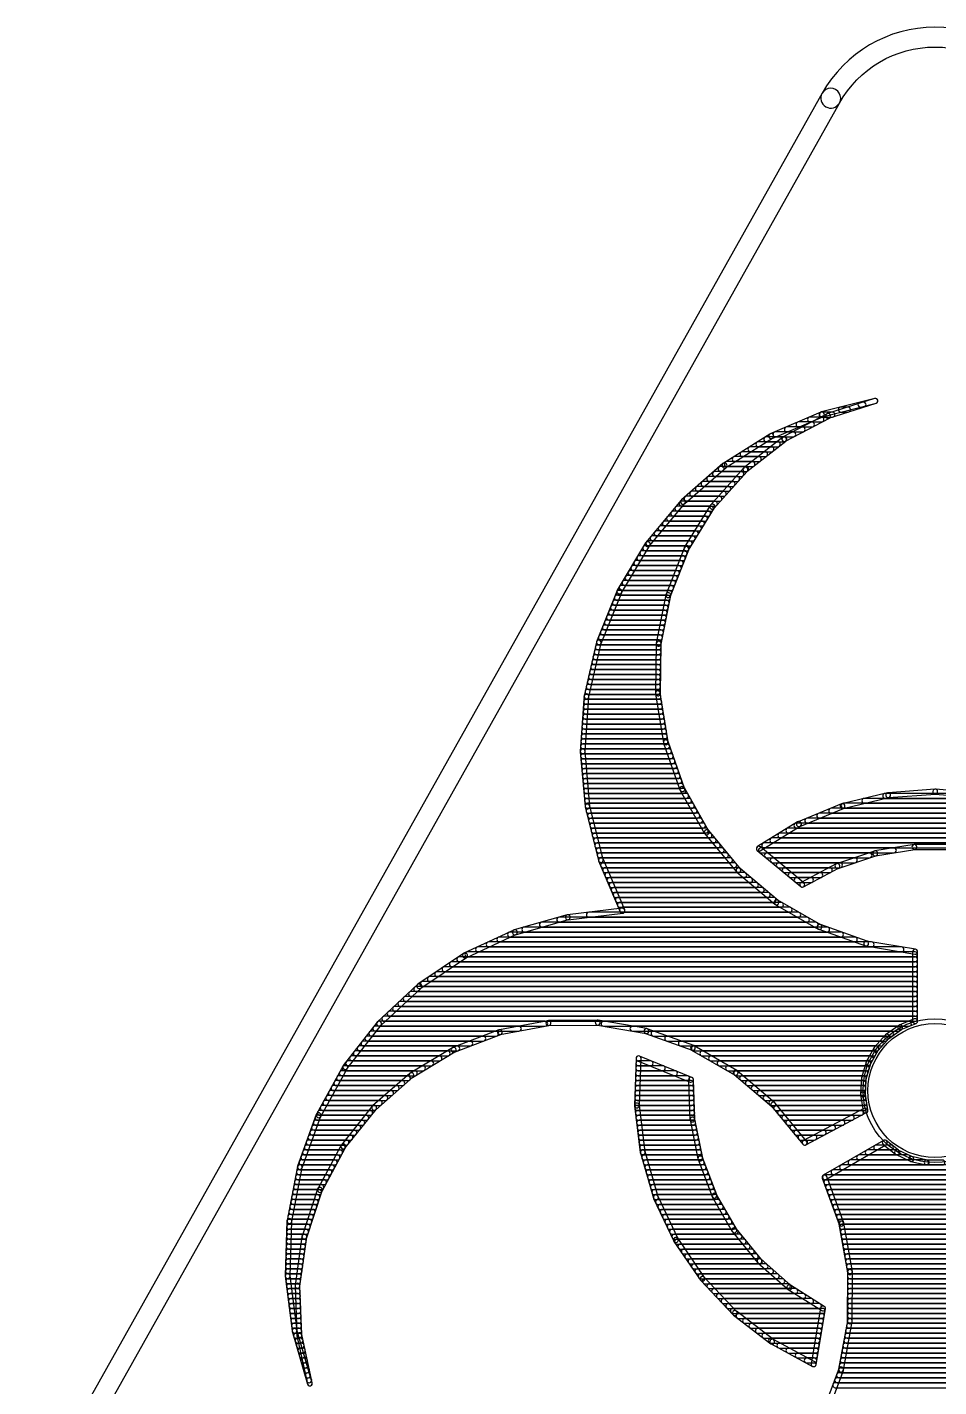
# Model space of a CAD drawing. Extents: x 1.9 to 101, y 1.3 to 100.3.
# Drawn here: x 80.73 to 85.66, y 65.83 to 73.19 of the extents above; entities that cross this region are included whole.
import ezdxf

# ---------------------------------------------------------------- set-up
doc = ezdxf.new("R2010")
doc.units = 0
doc.layers.add('21', color=2, linetype='CONTINUOUS')

msp = doc.modelspace()

# ---------------------------------------------------------------- linework, layer by layer
at = {"layer": '21'}
for points in [[(86.157, 72.7763, 1), (86.2506, 72.8289, 0.5856), (85.0291, 72.8289, 1), (85.1227, 72.7763, -0.5856)], [(80.8261, 65.1229), (85.1227, 72.7763, 1), (85.0291, 72.8289), (80.7325, 65.1755, 1)], [(85.0315, 71.0782), (85.3209, 71.1515, 1), (85.3143, 71.1775), (85.0249, 71.1042, 1)], [(85.3135, 71.1773), (85.0578, 71.0958, 1), (85.066, 71.0702), (85.3217, 71.1517, 1)], [(85.2366, 71.1306), (85.2533, 71.1306, 1), (85.2533, 71.1574), (85.2366, 71.1574, 1)], [(84.759, 70.9614), (85.0335, 71.0789, 1), (85.0229, 71.1035), (84.7485, 70.986, 1)], [(85.0556, 71.0948), (84.8184, 70.9694, 1), (84.8309, 70.9457), (85.0682, 71.0712, 1)], [(84.9637, 71.0502), (85.0252, 71.0502, 1), (85.0252, 71.077), (84.9637, 71.077, 1)], [(85.0263, 71.077), (85.0851, 71.077, 1), (85.0851, 71.1038), (85.0263, 71.1038, 1)], [(85.1308, 71.1038), (85.1692, 71.1038, 1), (85.1692, 71.1306), (85.1308, 71.1306, 1)], [(84.8386, 70.9966), (84.9239, 70.9966, 1), (84.9239, 71.0234), (84.8386, 71.0234, 1)], [(84.9011, 71.0234), (84.9745, 71.0234, 1), (84.9745, 71.0502), (84.9011, 71.0502, 1)], [(84.5082, 70.8034), (84.7609, 70.9623, 1), (84.7466, 70.985), (84.4939, 70.8261, 1)], [(84.8164, 70.9681), (84.6051, 70.8026, 1), (84.6216, 70.7815), (84.8329, 70.947, 1)], [(84.6837, 70.9162), (84.789, 70.9162, 1), (84.789, 70.943), (84.6837, 70.943, 1)], [(84.7263, 70.943), (84.8232, 70.943, 1), (84.8232, 70.9698), (84.7263, 70.9698, 1)], [(84.776, 70.9698), (84.8732, 70.9698, 1), (84.8732, 70.9966), (84.776, 70.9966, 1)], [(84.5559, 70.8358), (84.6863, 70.8358, 1), (84.6863, 70.8626), (84.5559, 70.8626, 1)], [(84.5985, 70.8626), (84.7205, 70.8626, 1), (84.7205, 70.8894), (84.5985, 70.8894, 1)], [(84.6411, 70.8894), (84.7547, 70.8894, 1), (84.7547, 70.9162), (84.6411, 70.9162, 1)], [(84.2851, 70.6082), (84.5099, 70.8046, 1), (84.4922, 70.8248), (84.2674, 70.6284, 1)], [(84.6033, 70.801), (84.4246, 70.6007, 1), (84.4446, 70.5829), (84.6233, 70.7831, 1)], [(84.4485, 70.7554), (84.5926, 70.7554, 1), (84.5926, 70.7822), (84.4485, 70.7822, 1)], [(84.4792, 70.7822), (84.6178, 70.7822, 1), (84.6178, 70.809), (84.4792, 70.809, 1)], [(84.5133, 70.809), (84.6521, 70.809, 1), (84.6521, 70.8358), (84.5133, 70.8358, 1)], [(84.3872, 70.7018), (84.5447, 70.7018, 1), (84.5447, 70.7286), (84.3872, 70.7286, 1)], [(84.4178, 70.7286), (84.5687, 70.7286, 1), (84.5687, 70.7554), (84.4178, 70.7554, 1)], [(84.0952, 70.3806), (84.2865, 70.6097, 1), (84.266, 70.6269), (84.0746, 70.3977, 1)], [(84.2952, 70.6214), (84.473, 70.6214, 1), (84.473, 70.6482), (84.2952, 70.6482, 1)], [(84.3258, 70.6482), (84.4969, 70.6482, 1), (84.4969, 70.675), (84.3258, 70.675, 1)], [(84.3565, 70.675), (84.5208, 70.675, 1), (84.5208, 70.7018), (84.3565, 70.7018, 1)], [(84.2229, 70.541), (84.4117, 70.541, 1), (84.4117, 70.5678), (84.2229, 70.5678, 1)], [(84.2453, 70.5678), (84.4281, 70.5678, 1), (84.4281, 70.5946), (84.2453, 70.5946, 1)], [(84.2677, 70.5946), (84.4491, 70.5946, 1), (84.4491, 70.6214), (84.2677, 70.6214, 1)], [(84.4232, 70.5988), (84.2828, 70.3701, 1), (84.3056, 70.3561), (84.4461, 70.5848, 1)], [(84.1557, 70.4606), (84.3623, 70.4606, 1), (84.3623, 70.4874), (84.1557, 70.4874, 1)], [(84.1781, 70.4874), (84.3788, 70.4874, 1), (84.3788, 70.5142), (84.1781, 70.5142, 1)], [(84.2005, 70.5142), (84.3952, 70.5142, 1), (84.3952, 70.541), (84.2005, 70.541, 1)], [(84.111, 70.407), (84.3294, 70.407, 1), (84.3294, 70.4338), (84.111, 70.4338, 1)], [(84.1334, 70.4338), (84.3458, 70.4338, 1), (84.3458, 70.4606), (84.1334, 70.4606, 1)], [(83.9431, 70.1261), (84.0964, 70.3823, 1), (84.0734, 70.396), (83.9201, 70.1398, 1)], [(84.0555, 70.3266), (84.2852, 70.3266, 1), (84.2852, 70.3534), (84.0555, 70.3534, 1)], [(84.0715, 70.3534), (84.2965, 70.3534, 1), (84.2965, 70.3802), (84.0715, 70.3802, 1)], [(84.0886, 70.3802), (84.3129, 70.3802, 1), (84.3129, 70.407), (84.0886, 70.407, 1)], [(84.2817, 70.368), (84.184, 70.118, 1), (84.2089, 70.1083), (84.3067, 70.3582, 1)], [(84.0074, 70.2462), (84.2537, 70.2462, 1), (84.2537, 70.273), (84.0074, 70.273, 1)], [(84.0234, 70.273), (84.2642, 70.273, 1), (84.2642, 70.2998), (84.0234, 70.2998, 1)], [(84.0394, 70.2998), (84.2747, 70.2998, 1), (84.2747, 70.3266), (84.0394, 70.3266, 1)], [(83.9593, 70.1658), (84.2223, 70.1658, 1), (84.2223, 70.1926), (83.9593, 70.1926, 1)], [(83.9753, 70.1926), (84.2328, 70.1926, 1), (84.2328, 70.2194), (83.9753, 70.2194, 1)], [(83.9913, 70.2194), (84.2432, 70.2194, 1), (84.2432, 70.2462), (83.9913, 70.2462, 1)], [(83.8327, 69.851), (83.944, 70.128, 1), (83.9192, 70.138), (83.8078, 69.861, 1)], [(83.9287, 70.1122), (84.2013, 70.1122, 1), (84.2013, 70.139), (83.9287, 70.139, 1)], [(83.9432, 70.139), (84.2118, 70.139, 1), (84.2118, 70.1658), (83.9432, 70.1658, 1)], [(84.1833, 70.1157), (84.1313, 69.8524, 1), (84.1576, 69.8472), (84.2096, 70.1106, 1)], [(83.8963, 70.0318), (84.183, 70.0318, 1), (84.183, 70.0586), (83.8963, 70.0586, 1)], [(83.9071, 70.0586), (84.1883, 70.0586, 1), (84.1883, 70.0854), (83.9071, 70.0854, 1)], [(83.9179, 70.0854), (84.1936, 70.0854, 1), (84.1936, 70.1122), (83.9179, 70.1122, 1)], [(83.864, 69.9514), (84.1672, 69.9514, 1), (84.1672, 69.9782), (83.864, 69.9782, 1)], [(83.8748, 69.9782), (84.1724, 69.9782, 1), (84.1724, 70.005), (83.8748, 70.005, 1)], [(83.8855, 70.005), (84.1777, 70.005, 1), (84.1777, 70.0318), (83.8855, 70.0318, 1)], [(83.8317, 69.871), (84.1513, 69.871, 1), (84.1513, 69.8978), (83.8317, 69.8978, 1)], [(83.8424, 69.8978), (84.1566, 69.8978, 1), (84.1566, 69.9246), (83.8424, 69.9246, 1)], [(83.8532, 69.9246), (84.1619, 69.9246, 1), (84.1619, 69.9514), (83.8532, 69.9514, 1)], [(83.7665, 69.562), (83.8333, 69.853, 1), (83.8072, 69.859), (83.7404, 69.568, 1)], [(83.8144, 69.8174), (84.1441, 69.8174, 1), (84.1441, 69.8442), (83.8144, 69.8442, 1)], [(83.8209, 69.8442), (84.146, 69.8442, 1), (84.146, 69.871), (83.8209, 69.871, 1)], [(84.1311, 69.8501), (84.1265, 69.5817, 1), (84.1533, 69.5813), (84.1579, 69.8496, 1)], [(83.796, 69.737), (84.1428, 69.737, 1), (84.1428, 69.7638), (83.796, 69.7638, 1)], [(83.8021, 69.7638), (84.1432, 69.7638, 1), (84.1432, 69.7906), (83.8021, 69.7906, 1)], [(83.8083, 69.7906), (84.1437, 69.7906, 1), (84.1437, 69.8174), (83.8083, 69.8174, 1)], [(83.7775, 69.6566), (84.1414, 69.6566, 1), (84.1414, 69.6834), (83.7775, 69.6834, 1)], [(83.7837, 69.6834), (84.1419, 69.6834, 1), (84.1419, 69.7102), (83.7837, 69.7102, 1)], [(83.7898, 69.7102), (84.1423, 69.7102, 1), (84.1423, 69.737), (83.7898, 69.737, 1)], [(83.7591, 69.5762), (84.14, 69.5762, 1), (84.14, 69.603), (83.7591, 69.603, 1)], [(83.7652, 69.603), (84.1405, 69.603, 1), (84.1405, 69.6298), (83.7652, 69.6298, 1)], [(83.7714, 69.6298), (84.141, 69.6298, 1), (84.141, 69.6566), (83.7714, 69.6566, 1)], [(83.7462, 69.2662), (83.7668, 69.5641, 1), (83.7401, 69.5659), (83.7195, 69.2681, 1)], [(83.7514, 69.5226), (84.1473, 69.5226, 1), (84.1473, 69.5494), (83.7514, 69.5494, 1)], [(83.7533, 69.5494), (84.1429, 69.5494, 1), (84.1429, 69.5762), (83.7533, 69.5762, 1)], [(84.1267, 69.5793), (84.1697, 69.3144, 1), (84.1961, 69.3187), (84.1531, 69.5836, 1)], [(83.7459, 69.4422), (84.1603, 69.4422, 1), (84.1603, 69.469), (83.7459, 69.469, 1)], [(83.7477, 69.469), (84.156, 69.469, 1), (84.156, 69.4958), (83.7477, 69.4958, 1)], [(83.7496, 69.4958), (84.1516, 69.4958, 1), (84.1516, 69.5226), (83.7496, 69.5226, 1)], [(83.7403, 69.3618), (84.1734, 69.3618, 1), (84.1734, 69.3886), (83.7403, 69.3886, 1)], [(83.7422, 69.3886), (84.169, 69.3886, 1), (84.169, 69.4154), (83.7422, 69.4154, 1)], [(83.744, 69.4154), (84.1647, 69.4154, 1), (84.1647, 69.4422), (83.744, 69.4422, 1)], [(83.7348, 69.2814), (84.1906, 69.2814, 1), (84.1906, 69.3082), (83.7348, 69.3082, 1)], [(83.7366, 69.3082), (84.1821, 69.3082, 1), (84.1821, 69.335), (83.7366, 69.335, 1)], [(83.7385, 69.335), (84.1777, 69.335, 1), (84.1777, 69.3618), (83.7385, 69.3618, 1)], [(84.1703, 69.3121), (84.2594, 69.059, 1), (84.2847, 69.0679), (84.1955, 69.321, 1)], [(83.7329, 69.2546), (84.2, 69.2546, 1), (84.2, 69.2814), (83.7329, 69.2814, 1)], [(83.7724, 68.971), (83.7462, 69.2683, 1), (83.7195, 69.266), (83.7457, 68.9686, 1)], [(83.7352, 69.2278), (84.2095, 69.2278, 1), (84.2095, 69.2546), (83.7352, 69.2546, 1)], [(83.7375, 69.201), (84.2189, 69.201, 1), (84.2189, 69.2278), (83.7375, 69.2278, 1)], [(83.7399, 69.1742), (84.2283, 69.1742, 1), (84.2283, 69.201), (83.7399, 69.201, 1)], [(83.7422, 69.1474), (84.2378, 69.1474, 1), (84.2378, 69.1742), (83.7422, 69.1742, 1)], [(83.7446, 69.1206), (84.2472, 69.1206, 1), (84.2472, 69.1474), (83.7446, 69.1474, 1)], [(83.747, 69.0938), (84.2567, 69.0938, 1), (84.2567, 69.1206), (83.747, 69.1206, 1)], [(83.7493, 69.067), (84.2661, 69.067, 1), (84.2661, 69.0938), (83.7493, 69.0938, 1)], [(83.7517, 69.0402), (84.2777, 69.0402, 1), (84.2777, 69.067), (83.7517, 69.067, 1)], [(83.7541, 69.0134), (84.2929, 69.0134, 1), (84.2929, 69.0402), (83.7541, 69.0402, 1)], [(83.7564, 68.9866), (84.3081, 68.9866, 1), (84.3081, 69.0134), (83.7564, 69.0134, 1)], [(84.2604, 69.0568), (84.393, 68.8235, 1), (84.4163, 68.8367), (84.2837, 69.0701, 1)], [(85.1422, 68.9586), (85.39, 69.0177, 1), (85.3838, 69.0438), (85.1359, 68.9847, 1)], [(85.258, 68.9866), (86.0126, 68.9866, 1), (86.0126, 69.0134), (85.258, 69.0134, 1)], [(85.3704, 69.0134), (85.9036, 69.0134, 1), (85.9036, 69.0402), (85.3704, 69.0402, 1)], [(85.3879, 69.0174), (85.642, 69.0366, 1), (85.6399, 69.0634), (85.3859, 69.0441, 1)], [(85.6398, 69.0366), (85.8938, 69.0156, 1), (85.896, 69.0423), (85.6421, 69.0633, 1)], [(83.7588, 68.9598), (84.3234, 68.9598, 1), (84.3234, 68.9866), (83.7588, 68.9866, 1)], [(83.8444, 68.6834), (83.7721, 68.973, 1), (83.7461, 68.9665), (83.8184, 68.6769, 1)], [(83.7649, 68.933), (84.3386, 68.933, 1), (84.3386, 68.9598), (83.7649, 68.9598, 1)], [(84.9087, 68.8618), (85.1442, 68.9593, 1), (85.1339, 68.984), (84.8985, 68.8866, 1)], [(85.078, 68.933), (86.1938, 68.933, 1), (86.1938, 68.9598), (85.078, 68.9598, 1)], [(85.1455, 68.9598), (86.1217, 68.9598, 1), (86.1217, 68.9866), (85.1455, 68.9866, 1)], [(83.7716, 68.9062), (84.3538, 68.9062, 1), (84.3538, 68.933), (83.7716, 68.933, 1)], [(83.7783, 68.8794), (84.369, 68.8794, 1), (84.369, 68.9062), (83.7783, 68.9062, 1)], [(83.785, 68.8526), (84.3843, 68.8526, 1), (84.3843, 68.8794), (83.785, 68.8794, 1)], [(84.6935, 68.7295), (84.9106, 68.8628, 1), (84.8966, 68.8856), (84.6795, 68.7523, 1)], [(84.8902, 68.8526), (86.3819, 68.8526, 1), (86.3819, 68.8794), (84.8902, 68.8794, 1)], [(84.9485, 68.8794), (86.3208, 68.8794, 1), (86.3208, 68.9062), (84.9485, 68.9062, 1)], [(85.0133, 68.9062), (86.2573, 68.9062, 1), (86.2573, 68.933), (85.0133, 68.933, 1)], [(83.7917, 68.8258), (84.3995, 68.8258, 1), (84.3995, 68.8526), (83.7917, 68.8526, 1)], [(83.7984, 68.799), (84.4194, 68.799, 1), (84.4194, 68.8258), (83.7984, 68.8258, 1)], [(83.805, 68.7722), (84.4417, 68.7722, 1), (84.4417, 68.799), (83.805, 68.799, 1)], [(84.3944, 68.8215), (84.5661, 68.6153, 1), (84.5867, 68.6325), (84.415, 68.8387, 1)], [(84.7593, 68.7722), (86.5108, 68.7722, 1), (86.5108, 68.799), (84.7593, 68.799, 1)], [(84.8029, 68.799), (86.4678, 68.799, 1), (86.4678, 68.8258), (84.8029, 68.8258, 1)], [(84.8466, 68.8258), (86.4249, 68.8258, 1), (86.4249, 68.8526), (84.8466, 68.8526, 1)], [(83.8117, 68.7454), (84.464, 68.7454, 1), (84.464, 68.7722), (83.8117, 68.7722, 1)], [(83.8184, 68.7186), (84.4864, 68.7186, 1), (84.4864, 68.7454), (83.8184, 68.7454, 1)], [(84.93, 68.5566), (84.695, 68.7512, 1), (84.678, 68.7306), (84.913, 68.536, 1)], [(84.6973, 68.7186), (85.4177, 68.7186, 1), (85.4177, 68.7454), (84.6973, 68.7454, 1)], [(84.7156, 68.7454), (86.5538, 68.7454, 1), (86.5538, 68.7722), (84.7156, 68.7722, 1)], [(85.3119, 68.7281), (85.1077, 68.6596, 1), (85.1163, 68.6342), (85.3205, 68.7027, 1)], [(85.5266, 68.7634), (85.314, 68.7287, 1), (85.3184, 68.7022), (85.531, 68.7369, 1)], [(85.7442, 68.7636), (85.5288, 68.7636, 1), (85.5288, 68.7368), (85.7442, 68.7368, 1)], [(83.8251, 68.6918), (84.5087, 68.6918, 1), (84.5087, 68.7186), (83.8251, 68.7186, 1)], [(83.9603, 68.4105), (83.8437, 68.6854, 1), (83.819, 68.6749), (83.9357, 68.4001, 1)], [(83.8321, 68.665), (84.531, 68.665, 1), (84.531, 68.6918), (83.8321, 68.6918, 1)], [(83.8435, 68.6382), (84.5533, 68.6382, 1), (84.5533, 68.665), (83.8435, 68.665, 1)], [(84.7296, 68.6918), (85.2857, 68.6918, 1), (85.2857, 68.7186), (84.7296, 68.7186, 1)], [(84.762, 68.665), (85.2059, 68.665, 1), (85.2059, 68.6918), (84.762, 68.6918, 1)], [(84.7943, 68.6382), (85.1261, 68.6382, 1), (85.1261, 68.665), (84.7943, 68.665, 1)], [(85.1057, 68.6587), (84.9152, 68.5581, 1), (84.9278, 68.5345), (85.1182, 68.635, 1)], [(83.8548, 68.6114), (84.5757, 68.6114, 1), (84.5757, 68.6382), (83.8548, 68.6382, 1)], [(83.8662, 68.5846), (84.6073, 68.5846, 1), (84.6073, 68.6114), (83.8662, 68.6114, 1)], [(83.8776, 68.5578), (84.6392, 68.5578, 1), (84.6392, 68.5846), (83.8776, 68.5846, 1)], [(84.5678, 68.6136), (84.7734, 68.441, 1), (84.7906, 68.4616), (84.5851, 68.6341, 1)], [(84.8267, 68.6114), (85.0702, 68.6114, 1), (85.0702, 68.6382), (84.8267, 68.6382, 1)], [(84.8591, 68.5846), (85.0194, 68.5846, 1), (85.0194, 68.6114), (84.8591, 68.6114, 1)], [(84.8914, 68.5578), (84.9687, 68.5578, 1), (84.9687, 68.5846), (84.8914, 68.5846, 1)], [(83.889, 68.531), (84.6711, 68.531, 1), (84.6711, 68.5578), (83.889, 68.5578, 1)], [(83.9003, 68.5042), (84.703, 68.5042, 1), (84.703, 68.531), (83.9003, 68.531, 1)], [(83.9117, 68.4774), (84.735, 68.4774, 1), (84.735, 68.5042), (83.9117, 68.5042, 1)], [(83.9231, 68.4506), (84.7669, 68.4506, 1), (84.7669, 68.4774), (83.9231, 68.4774, 1)], [(83.9345, 68.4238), (84.8066, 68.4238, 1), (84.8066, 68.4506), (83.9345, 68.4506, 1)], [(84.7753, 68.4397), (85.0082, 68.3062, 1), (85.0215, 68.3295), (84.7887, 68.4629, 1)], [(83.3695, 68.2757), (83.656, 68.3571, 1), (83.6486, 68.3828), (83.3622, 68.3015, 1)], [(83.606, 68.3434), (84.9469, 68.3434, 1), (84.9469, 68.3702), (83.606, 68.3702, 1)], [(83.6539, 68.3566), (83.9496, 68.392, 1), (83.9464, 68.4186), (83.6507, 68.3833, 1)], [(83.7665, 68.3702), (84.9001, 68.3702, 1), (84.9001, 68.397), (83.7665, 68.397, 1)], [(83.9458, 68.397), (84.8534, 68.397, 1), (84.8534, 68.4238), (83.9458, 68.4238, 1)], [(83.1013, 68.1511), (83.3715, 68.2764, 1), (83.3602, 68.3008), (83.0901, 68.1754, 1)], [(83.3395, 68.263), (85.1311, 68.263, 1), (85.1311, 68.2898), (83.3395, 68.2898, 1)], [(83.4172, 68.2898), (85.0559, 68.2898, 1), (85.0559, 68.3166), (83.4172, 68.3166, 1)], [(83.5116, 68.3166), (84.9937, 68.3166, 1), (84.9937, 68.3434), (83.5116, 68.3434, 1)], [(85.0104, 68.3052), (85.2631, 68.2151, 1), (85.2721, 68.2403), (85.0194, 68.3305, 1)], [(83.1663, 68.1826), (85.4584, 68.1826, 1), (85.4584, 68.2094), (83.1663, 68.2094, 1)], [(83.224, 68.2094), (85.2971, 68.2094, 1), (85.2971, 68.2362), (83.224, 68.2362, 1)], [(83.2818, 68.2362), (85.2062, 68.2362, 1), (85.2062, 68.263), (83.2818, 68.263, 1)], [(85.2654, 68.2145), (85.5302, 68.1705, 1), (85.5346, 68.1969), (85.2698, 68.2409, 1)], [(82.8561, 67.9859), (83.1032, 68.1521, 1), (83.0882, 68.1744), (82.8411, 68.0082, 1)], [(83.0647, 68.129), (85.5324, 68.129, 1), (85.5324, 68.1558), (83.0647, 68.1558, 1)], [(83.1085, 68.1558), (85.5324, 68.1558, 1), (85.5324, 68.1826), (83.1085, 68.1826, 1)], [(85.519, 68.1837), (85.519, 67.8078, 1), (85.5458, 67.8078), (85.5458, 68.1837, 1)], [(82.9452, 68.0486), (85.5324, 68.0486, 1), (85.5324, 68.0754), (82.9452, 68.0754, 1)], [(82.985, 68.0754), (85.5324, 68.0754, 1), (85.5324, 68.1022), (82.985, 68.1022, 1)], [(83.0248, 68.1022), (85.5324, 68.1022, 1), (85.5324, 68.129), (83.0248, 68.129, 1)], [(82.6398, 67.7843), (82.8577, 67.9872, 1), (82.8395, 68.0069), (82.6215, 67.8039, 1)], [(82.832, 67.9682), (85.5324, 67.9682, 1), (85.5324, 67.995), (82.832, 67.995, 1)], [(82.8655, 67.995), (85.5324, 67.995, 1), (85.5324, 68.0218), (82.8655, 68.0218, 1)], [(82.9053, 68.0218), (85.5324, 68.0218, 1), (85.5324, 68.0486), (82.9053, 68.0486, 1)], [(82.7457, 67.8878), (85.5324, 67.8878, 1), (85.5324, 67.9146), (82.7457, 67.9146, 1)], [(82.7745, 67.9146), (85.5324, 67.9146, 1), (85.5324, 67.9414), (82.7745, 67.9414, 1)], [(82.8032, 67.9414), (85.5324, 67.9414, 1), (85.5324, 67.9682), (82.8032, 67.9682, 1)], [(82.6881, 67.8342), (85.5324, 67.8342, 1), (85.5324, 67.861), (82.6881, 67.861, 1)], [(82.7169, 67.861), (85.5324, 67.861, 1), (85.5324, 67.8878), (82.7169, 67.8878, 1)], [(82.4579, 67.5512), (82.6412, 67.7858, 1), (82.6201, 67.8023), (82.4368, 67.5677, 1)], [(82.6097, 67.7538), (83.3874, 67.7538, 1), (83.3874, 67.7806), (82.6097, 67.7806, 1)], [(82.6306, 67.7806), (83.5299, 67.7806, 1), (83.5299, 67.8074), (82.6306, 67.8074, 1)], [(82.6594, 67.8074), (85.5324, 67.8074, 1), (85.5324, 67.8342), (82.6594, 67.8342, 1)], [(83.5446, 67.8104), (83.2818, 67.761, 1), (83.2868, 67.7347), (83.5496, 67.7841, 1)], [(83.8144, 67.8128), (83.547, 67.8106, 1), (83.5472, 67.7838), (83.8146, 67.786, 1)], [(84.0803, 67.7674), (83.8168, 67.8126, 1), (83.8122, 67.7862), (84.0758, 67.741, 1)], [(83.8459, 67.7806), (85.4992, 67.7806, 1), (85.4992, 67.8074), (83.8459, 67.8074, 1)], [(84.0022, 67.7538), (85.4418, 67.7538, 1), (85.4418, 67.7806), (84.0022, 67.7806, 1)], [(84.334, 67.6757), (84.0826, 67.7668, 1), (84.0735, 67.7416), (84.3249, 67.6505, 1)], [(85.4439, 67.7851), (85.3726, 67.7345, 1), (85.3881, 67.7127), (85.4594, 67.7633, 1)], [(85.5273, 67.8202), (85.4465, 67.7866, 1), (85.4568, 67.7618), (85.5375, 67.7954, 1)], [(82.5469, 67.6734), (83.124, 67.6734, 1), (83.124, 67.7002), (82.5469, 67.7002, 1)], [(82.5678, 67.7002), (83.1944, 67.7002, 1), (83.1944, 67.727), (82.5678, 67.727, 1)], [(82.5887, 67.727), (83.2648, 67.727, 1), (83.2648, 67.7538), (82.5887, 67.7538, 1)], [(83.2796, 67.7603), (83.0296, 67.6652, 1), (83.0392, 67.6402), (83.2891, 67.7353, 1)], [(84.1161, 67.727), (85.404, 67.727, 1), (85.404, 67.7538), (84.1161, 67.7538, 1)], [(84.1901, 67.7002), (85.3714, 67.7002, 1), (85.3714, 67.727), (84.1901, 67.727, 1)], [(84.2641, 67.6734), (85.3474, 67.6734, 1), (85.3474, 67.7002), (84.2641, 67.7002, 1)], [(85.3704, 67.7325), (85.312, 67.6674, 1), (85.332, 67.6495), (85.3903, 67.7146, 1)], [(82.484, 67.593), (82.9574, 67.593, 1), (82.9574, 67.6198), (82.484, 67.6198, 1)], [(82.505, 67.6198), (83.002, 67.6198, 1), (83.002, 67.6466), (82.505, 67.6466, 1)], [(82.5259, 67.6466), (83.0536, 67.6466, 1), (83.0536, 67.6734), (82.5259, 67.6734, 1)], [(83.0275, 67.6642), (82.7984, 67.5264, 1), (82.8122, 67.5034), (83.0413, 67.6412, 1)], [(84.0399, 67.3511), (84.0486, 67.6057, 1), (84.0218, 67.6067), (84.0131, 67.352, 1)], [(84.0302, 67.5938), (84.3139, 67.4785, 1), (84.3239, 67.5033), (84.0402, 67.6186, 1)], [(84.5675, 67.5406), (84.3362, 67.6747, 1), (84.3227, 67.6515), (84.5541, 67.5174, 1)], [(84.3348, 67.6466), (85.3234, 67.6466, 1), (85.3234, 67.6734), (84.3348, 67.6734, 1)], [(84.381, 67.6198), (85.308, 67.6198, 1), (85.308, 67.6466), (84.381, 67.6466, 1)], [(84.4273, 67.593), (85.2931, 67.593, 1), (85.2931, 67.6198), (84.4273, 67.6198, 1)], [(85.3103, 67.6649), (85.2678, 67.5885, 1), (85.2912, 67.5755), (85.3337, 67.6519, 1)], [(82.3149, 67.2924), (82.4591, 67.5529, 1), (82.4356, 67.5659), (82.2914, 67.3053, 1)], [(82.4437, 67.5394), (82.8683, 67.5394, 1), (82.8683, 67.5662), (82.4437, 67.5662, 1)], [(82.4631, 67.5662), (82.9128, 67.5662, 1), (82.9128, 67.593), (82.4631, 67.593, 1)], [(84.0334, 67.5394), (84.1666, 67.5394, 1), (84.1666, 67.5662), (84.0334, 67.5662, 1)], [(84.0343, 67.5662), (84.1007, 67.5662, 1), (84.1007, 67.593), (84.0343, 67.593, 1)], [(84.4735, 67.5662), (85.2788, 67.5662, 1), (85.2788, 67.593), (84.4735, 67.593, 1)], [(84.5197, 67.5394), (85.271, 67.5394, 1), (85.271, 67.5662), (84.5197, 67.5662, 1)], [(84.7734, 67.3663), (84.5694, 67.5392, 1), (84.5521, 67.5188), (84.7561, 67.3458, 1)], [(85.2667, 67.5857), (85.2422, 67.5018, 1), (85.2679, 67.4943), (85.2924, 67.5782, 1)], [(82.3992, 67.459), (82.7567, 67.459, 1), (82.7567, 67.4858), (82.3992, 67.4858, 1)], [(82.414, 67.4858), (82.7873, 67.4858, 1), (82.7873, 67.5126), (82.414, 67.5126, 1)], [(82.4288, 67.5126), (82.8237, 67.5126, 1), (82.8237, 67.5394), (82.4288, 67.5394, 1)], [(82.7964, 67.525), (82.5953, 67.3488, 1), (82.6129, 67.3287), (82.8141, 67.5048, 1)], [(84.0306, 67.459), (84.3196, 67.459, 1), (84.3196, 67.4858), (84.0306, 67.4858, 1)], [(84.0315, 67.4858), (84.2985, 67.4858, 1), (84.2985, 67.5126), (84.0315, 67.5126, 1)], [(84.0325, 67.5126), (84.2325, 67.5126, 1), (84.2325, 67.5394), (84.0325, 67.5394, 1)], [(84.3055, 67.4904), (84.3136, 67.2751, 1), (84.3404, 67.2761), (84.3323, 67.4914, 1)], [(84.5643, 67.5126), (85.2632, 67.5126, 1), (85.2632, 67.5394), (84.5643, 67.5394, 1)], [(84.5959, 67.4858), (85.2554, 67.4858, 1), (85.2554, 67.5126), (84.5959, 67.5126, 1)], [(84.6275, 67.459), (85.2535, 67.459, 1), (85.2535, 67.4858), (84.6275, 67.4858, 1)], [(85.2417, 67.4988), (85.2364, 67.4115, 1), (85.2631, 67.4099), (85.2684, 67.4972, 1)], [(82.3547, 67.3786), (82.6649, 67.3786, 1), (82.6649, 67.4054), (82.3547, 67.4054, 1)], [(82.3695, 67.4054), (82.6955, 67.4054, 1), (82.6955, 67.4322), (82.3695, 67.4322, 1)], [(82.3843, 67.4322), (82.7261, 67.4322, 1), (82.7261, 67.459), (82.3843, 67.459, 1)], [(84.0279, 67.3786), (84.3226, 67.3786, 1), (84.3226, 67.4054), (84.0279, 67.4054, 1)], [(84.0288, 67.4054), (84.3216, 67.4054, 1), (84.3216, 67.4322), (84.0288, 67.4322, 1)], [(84.0297, 67.4322), (84.3206, 67.4322, 1), (84.3206, 67.459), (84.0297, 67.459, 1)], [(84.6591, 67.4322), (85.2519, 67.4322, 1), (85.2519, 67.459), (84.6591, 67.459, 1)], [(84.6908, 67.4054), (85.2502, 67.4054, 1), (85.2502, 67.4322), (84.6908, 67.4322, 1)], [(84.7224, 67.3786), (85.2528, 67.3786, 1), (85.2528, 67.4054), (84.7224, 67.4054, 1)], [(85.2365, 67.4085), (85.2507, 67.3222, 1), (85.2771, 67.3266), (85.263, 67.4129, 1)], [(82.3102, 67.2982), (82.5824, 67.2982, 1), (82.5824, 67.325), (82.3102, 67.325, 1)], [(82.325, 67.325), (82.6038, 67.325, 1), (82.6038, 67.3518), (82.325, 67.3518, 1)], [(82.3398, 67.3518), (82.6343, 67.3518, 1), (82.6343, 67.3786), (82.3398, 67.3786, 1)], [(82.5936, 67.3471), (82.4268, 67.1381, 1), (82.4478, 67.1214), (82.6146, 67.3304, 1)], [(84.0714, 67.1004), (84.0398, 67.3532, 1), (84.0132, 67.3499), (84.0448, 67.0971, 1)], [(84.027, 67.3518), (84.3237, 67.3518, 1), (84.3237, 67.3786), (84.027, 67.3786, 1)], [(84.0282, 67.325), (84.3247, 67.325, 1), (84.3247, 67.3518), (84.0282, 67.3518, 1)], [(84.0315, 67.2982), (84.3257, 67.2982, 1), (84.3257, 67.325), (84.0315, 67.325, 1)], [(84.754, 67.3518), (85.2572, 67.3518, 1), (85.2572, 67.3786), (84.754, 67.3786, 1)], [(84.9452, 67.1583), (84.7751, 67.3646, 1), (84.7544, 67.3475), (84.9246, 67.1413, 1)], [(84.7793, 67.325), (85.2616, 67.325, 1), (85.2616, 67.3518), (84.7793, 67.3518, 1)], [(84.8014, 67.2982), (85.2398, 67.2982, 1), (85.2398, 67.325), (84.8014, 67.325, 1)], [(85.2576, 67.3362), (84.9286, 67.1616, 1), (84.9412, 67.138), (85.2702, 67.3126, 1)], [(82.2142, 67.0143), (82.3157, 67.2943, 1), (82.2905, 67.3034), (82.189, 67.0235, 1)], [(82.2883, 67.2446), (82.5397, 67.2446, 1), (82.5397, 67.2714), (82.2883, 67.2714, 1)], [(82.298, 67.2714), (82.5611, 67.2714, 1), (82.5611, 67.2982), (82.298, 67.2982, 1)], [(84.0348, 67.2714), (84.3267, 67.2714, 1), (84.3267, 67.2982), (84.0348, 67.2982, 1)], [(84.0382, 67.2446), (84.3306, 67.2446, 1), (84.3306, 67.2714), (84.0382, 67.2714, 1)], [(84.3139, 67.273), (84.3566, 67.0619, 1), (84.3829, 67.0672), (84.3402, 67.2783, 1)], [(84.8235, 67.2714), (85.1893, 67.2714, 1), (85.1893, 67.2982), (84.8235, 67.2982, 1)], [(84.8456, 67.2446), (85.1388, 67.2446, 1), (85.1388, 67.2714), (84.8456, 67.2714, 1)], [(82.2592, 67.1642), (82.4755, 67.1642, 1), (82.4755, 67.191), (82.2592, 67.191, 1)], [(82.2689, 67.191), (82.4969, 67.191, 1), (82.4969, 67.2178), (82.2689, 67.2178, 1)], [(82.2786, 67.2178), (82.5183, 67.2178, 1), (82.5183, 67.2446), (82.2786, 67.2446, 1)], [(84.0415, 67.2178), (84.336, 67.2178, 1), (84.336, 67.2446), (84.0415, 67.2446, 1)], [(84.0449, 67.191), (84.3415, 67.191, 1), (84.3415, 67.2178), (84.0449, 67.2178, 1)], [(84.0482, 67.1642), (84.3469, 67.1642, 1), (84.3469, 67.191), (84.0482, 67.191, 1)], [(84.8678, 67.2178), (85.0883, 67.2178, 1), (85.0883, 67.2446), (84.8678, 67.2446, 1)], [(84.8899, 67.191), (85.0378, 67.191, 1), (85.0378, 67.2178), (84.8899, 67.2178, 1)], [(84.912, 67.1642), (84.9873, 67.1642, 1), (84.9873, 67.191), (84.912, 67.191, 1)], [(82.23, 67.0838), (82.4197, 67.0838, 1), (82.4197, 67.1106), (82.23, 67.1106, 1)], [(82.2397, 67.1106), (82.4342, 67.1106, 1), (82.4342, 67.1374), (82.2397, 67.1374, 1)], [(82.2495, 67.1374), (82.4541, 67.1374, 1), (82.4541, 67.1642), (82.2495, 67.1642, 1)], [(82.4255, 67.1361), (82.2983, 66.901, 1), (82.3218, 66.8882), (82.4491, 67.1234, 1)], [(84.0516, 67.1374), (84.3523, 67.1374, 1), (84.3523, 67.1642), (84.0516, 67.1642, 1)], [(84.0549, 67.1106), (84.3577, 67.1106, 1), (84.3577, 67.1374), (84.0549, 67.1374, 1)], [(84.142, 66.8578), (84.0709, 67.1025, 1), (84.0452, 67.095), (84.1163, 66.8503, 1)], [(84.0585, 67.0838), (84.3632, 67.0838, 1), (84.3632, 67.1106), (84.0585, 67.1106, 1)], [(84.9341, 67.1374), (84.9368, 67.1374, 1), (84.9368, 67.1642), (84.9341, 67.1642, 1)], [(85.049, 66.9503), (85.3746, 67.1392, 1), (85.3612, 67.1624), (85.0356, 66.9735, 1)], [(85.2755, 67.0838), (85.4375, 67.0838, 1), (85.4375, 67.1106), (85.2755, 67.1106, 1)], [(85.3217, 67.1106), (85.4022, 67.1106, 1), (85.4022, 67.1374), (85.3217, 67.1374, 1)], [(85.3597, 67.1402), (85.4269, 67.0878, 1), (85.4434, 67.1089), (85.3761, 67.1614, 1)], [(85.4294, 67.0862), (85.5064, 67.0497, 1), (85.5179, 67.0739), (85.4408, 67.1104, 1)], [(82.1585, 66.7239), (82.2148, 67.0164, 1), (82.1885, 67.0214), (82.1322, 66.729, 1)], [(82.2012, 67.0034), (82.3762, 67.0034, 1), (82.3762, 67.0302), (82.2012, 67.0302, 1)], [(82.2106, 67.0302), (82.3907, 67.0302, 1), (82.3907, 67.057), (82.2106, 67.057, 1)], [(82.2203, 67.057), (82.4052, 67.057, 1), (82.4052, 67.0838), (82.2203, 67.0838, 1)], [(84.0663, 67.057), (84.3686, 67.057, 1), (84.3686, 67.0838), (84.0663, 67.0838, 1)], [(84.0741, 67.0302), (84.3777, 67.0302, 1), (84.3777, 67.057), (84.0741, 67.057, 1)], [(84.0819, 67.0034), (84.3878, 67.0034, 1), (84.3878, 67.0302), (84.0819, 67.0302, 1)], [(84.3572, 67.0598), (84.4335, 66.8583, 1), (84.4585, 66.8678), (84.3823, 67.0693, 1)], [(85.1369, 67.0034), (86.1412, 67.0034, 1), (86.1412, 67.0302), (85.1369, 67.0302, 1)], [(85.1831, 67.0302), (85.5927, 67.0302, 1), (85.5927, 67.057), (85.1831, 67.057, 1)], [(85.2293, 67.057), (85.494, 67.057, 1), (85.494, 67.0838), (85.2293, 67.0838, 1)], [(85.5092, 67.0487), (85.5924, 67.0299, 1), (85.5983, 67.0561), (85.5151, 67.0749, 1)], [(85.5953, 67.0296), (85.6806, 67.0295, 1), (85.6806, 67.0563), (85.5953, 67.0564, 1)], [(82.1909, 66.9498), (82.3472, 66.9498, 1), (82.3472, 66.9766), (82.1909, 66.9766, 1)], [(82.1961, 66.9766), (82.3617, 66.9766, 1), (82.3617, 67.0034), (82.1961, 67.0034, 1)], [(84.0897, 66.9766), (84.398, 66.9766, 1), (84.398, 67.0034), (84.0897, 67.0034, 1)], [(84.0974, 66.9498), (84.4081, 66.9498, 1), (84.4081, 66.9766), (84.0974, 66.9766, 1)], [(85.1462, 66.7167), (85.0549, 66.9665, 1), (85.0297, 66.9573), (85.121, 66.7075, 1)], [(85.0445, 66.9498), (86.235, 66.9498, 1), (86.235, 66.9766), (85.0445, 66.9766, 1)], [(85.0907, 66.9766), (86.1881, 66.9766, 1), (86.1881, 67.0034), (85.0907, 67.0034, 1)], [(82.1755, 66.8694), (82.3062, 66.8694, 1), (82.3062, 66.8962), (82.1755, 66.8962, 1)], [(82.1806, 66.8962), (82.3182, 66.8962, 1), (82.3182, 66.923), (82.1806, 66.923, 1)], [(82.1858, 66.923), (82.3327, 66.923, 1), (82.3327, 66.9498), (82.1858, 66.9498, 1)], [(82.2973, 66.8988), (82.2137, 66.6448, 1), (82.2391, 66.6364), (82.3228, 66.8904, 1)], [(84.1052, 66.923), (84.4182, 66.923, 1), (84.4182, 66.9498), (84.1052, 66.9498, 1)], [(84.113, 66.8962), (84.4284, 66.8962, 1), (84.4284, 66.923), (84.113, 66.923, 1)], [(84.1208, 66.8694), (84.4385, 66.8694, 1), (84.4385, 66.8962), (84.1208, 66.8962, 1)], [(85.0516, 66.923), (86.2279, 66.923, 1), (86.2279, 66.9498), (85.0516, 66.9498, 1)], [(85.0614, 66.8962), (86.218, 66.8962, 1), (86.218, 66.923), (85.0614, 66.923, 1)], [(85.0712, 66.8694), (86.2081, 66.8694, 1), (86.2081, 66.8962), (85.0712, 66.8962, 1)], [(82.16, 66.789), (82.2797, 66.789, 1), (82.2797, 66.8158), (82.16, 66.8158, 1)], [(82.1651, 66.8158), (82.2885, 66.8158, 1), (82.2885, 66.8426), (82.1651, 66.8426, 1)], [(82.1703, 66.8426), (82.2973, 66.8426, 1), (82.2973, 66.8694), (82.1703, 66.8694, 1)], [(84.1286, 66.8426), (84.4501, 66.8426, 1), (84.4501, 66.8694), (84.1286, 66.8694, 1)], [(84.25, 66.6293), (84.1412, 66.8598, 1), (84.117, 66.8483), (84.2258, 66.6179, 1)], [(84.1409, 66.8158), (84.4655, 66.8158, 1), (84.4655, 66.8426), (84.1409, 66.8426, 1)], [(84.1535, 66.789), (84.481, 66.789, 1), (84.481, 66.8158), (84.1535, 66.8158, 1)], [(84.4344, 66.8563), (84.5421, 66.6698, 1), (84.5653, 66.6832), (84.4576, 66.8697, 1)], [(85.081, 66.8426), (86.1982, 66.8426, 1), (86.1982, 66.8694), (85.081, 66.8694, 1)], [(85.0908, 66.8158), (86.1883, 66.8158, 1), (86.1883, 66.8426), (85.0908, 66.8426, 1)], [(85.1006, 66.789), (86.1785, 66.789, 1), (86.1785, 66.8158), (85.1006, 66.8158, 1)], [(82.1492, 66.4284), (82.1588, 66.726, 1), (82.132, 66.7269), (82.1224, 66.4292, 1)], [(82.1452, 66.7086), (82.2532, 66.7086, 1), (82.2532, 66.7354), (82.1452, 66.7354, 1)], [(82.1497, 66.7354), (82.262, 66.7354, 1), (82.262, 66.7622), (82.1497, 66.7622, 1)], [(82.1548, 66.7622), (82.2709, 66.7622, 1), (82.2709, 66.789), (82.1548, 66.789, 1)], [(84.1662, 66.7622), (84.4965, 66.7622, 1), (84.4965, 66.789), (84.1662, 66.789, 1)], [(84.1788, 66.7354), (84.5119, 66.7354, 1), (84.5119, 66.7622), (84.1788, 66.7622, 1)], [(84.1914, 66.7086), (84.5274, 66.7086, 1), (84.5274, 66.7354), (84.1914, 66.7354, 1)], [(85.1104, 66.7622), (86.1686, 66.7622, 1), (86.1686, 66.789), (85.1104, 66.789, 1)], [(85.1202, 66.7354), (86.1587, 66.7354, 1), (86.1587, 66.7622), (85.1202, 66.7622, 1)], [(85.13, 66.7086), (86.1488, 66.7086, 1), (86.1488, 66.7354), (85.13, 66.7354, 1)], [(82.1435, 66.655), (82.2356, 66.655, 1), (82.2356, 66.6818), (82.1435, 66.6818, 1)], [(82.1444, 66.6818), (82.2444, 66.6818, 1), (82.2444, 66.7086), (82.1444, 66.7086, 1)], [(84.2041, 66.6818), (84.5429, 66.6818, 1), (84.5429, 66.7086), (84.2041, 66.7086, 1)], [(84.2167, 66.655), (84.5603, 66.655, 1), (84.5603, 66.6818), (84.2167, 66.6818, 1)], [(84.5433, 66.668), (84.6797, 66.5013, 1), (84.7004, 66.5182), (84.5641, 66.685, 1)], [(85.1928, 66.4524), (85.1468, 66.7144, 1), (85.1204, 66.7097), (85.1664, 66.4478, 1)], [(85.1365, 66.6818), (86.1421, 66.6818, 1), (86.1421, 66.7086), (85.1365, 66.7086, 1)], [(85.1412, 66.655), (86.1373, 66.655, 1), (86.1373, 66.6818), (85.1412, 66.6818, 1)], [(82.1409, 66.5746), (82.219, 66.5746, 1), (82.219, 66.6014), (82.1409, 66.6014, 1)], [(82.1418, 66.6014), (82.2228, 66.6014, 1), (82.2228, 66.6282), (82.1418, 66.6282, 1)], [(82.1426, 66.6282), (82.2267, 66.6282, 1), (82.2267, 66.655), (82.1426, 66.655, 1)], [(82.2131, 66.6425), (82.1758, 66.3777, 1), (82.2023, 66.374), (82.2397, 66.6387, 1)], [(84.2294, 66.6282), (84.5822, 66.6282, 1), (84.5822, 66.655), (84.2294, 66.655, 1)], [(84.3926, 66.4208), (84.2489, 66.6312, 1), (84.2268, 66.6161), (84.3705, 66.4057, 1)], [(84.2439, 66.6014), (84.6042, 66.6014, 1), (84.6042, 66.6282), (84.2439, 66.6282, 1)], [(84.2622, 66.5746), (84.6261, 66.5746, 1), (84.6261, 66.6014), (84.2622, 66.6014, 1)], [(85.146, 66.6282), (86.1325, 66.6282, 1), (86.1325, 66.655), (85.146, 66.655, 1)], [(85.1507, 66.6014), (86.1278, 66.6014, 1), (86.1278, 66.6282), (85.1507, 66.6282, 1)], [(85.1554, 66.5746), (86.123, 66.5746, 1), (86.123, 66.6014), (85.1554, 66.6014, 1)], [(82.1383, 66.4942), (82.2076, 66.4942, 1), (82.2076, 66.521), (82.1383, 66.521, 1)], [(82.1392, 66.521), (82.2114, 66.521, 1), (82.2114, 66.5478), (82.1392, 66.5478, 1)], [(82.14, 66.5478), (82.2152, 66.5478, 1), (82.2152, 66.5746), (82.14, 66.5746, 1)], [(84.2805, 66.5478), (84.648, 66.5478, 1), (84.648, 66.5746), (84.2805, 66.5746, 1)], [(84.2988, 66.521), (84.6699, 66.521, 1), (84.6699, 66.5478), (84.2988, 66.5478, 1)], [(84.3171, 66.4942), (84.6925, 66.4942, 1), (84.6925, 66.521), (84.3171, 66.521, 1)], [(84.6812, 66.4997), (84.8427, 66.3571, 1), (84.8604, 66.3772), (84.6989, 66.5198, 1)], [(85.1601, 66.5478), (86.1182, 66.5478, 1), (86.1182, 66.5746), (85.1601, 66.5746, 1)], [(85.1648, 66.521), (86.1134, 66.521, 1), (86.1134, 66.5478), (85.1648, 66.5478, 1)], [(85.1695, 66.4942), (86.1086, 66.4942, 1), (86.1086, 66.521), (85.1695, 66.521, 1)], [(82.1863, 66.135), (82.1491, 66.4305, 1), (82.1225, 66.4271), (82.1597, 66.1317, 1)], [(82.136, 66.4138), (82.1963, 66.4138, 1), (82.1963, 66.4406), (82.136, 66.4406, 1)], [(82.1366, 66.4406), (82.2001, 66.4406, 1), (82.2001, 66.4674), (82.1366, 66.4674, 1)], [(82.1374, 66.4674), (82.2039, 66.4674, 1), (82.2039, 66.4942), (82.1374, 66.4942, 1)], [(84.3354, 66.4674), (84.7229, 66.4674, 1), (84.7229, 66.4942), (84.3354, 66.4942, 1)], [(84.3537, 66.4406), (84.7532, 66.4406, 1), (84.7532, 66.4674), (84.3537, 66.4674, 1)], [(84.372, 66.4138), (84.7836, 66.4138, 1), (84.7836, 66.4406), (84.372, 66.4406, 1)], [(85.1742, 66.4674), (86.1038, 66.4674, 1), (86.1038, 66.4942), (85.1742, 66.4942, 1)], [(85.1789, 66.4406), (86.0991, 66.4406, 1), (86.0991, 66.4674), (85.1789, 66.4674, 1)], [(85.1923, 66.1841), (85.193, 66.4501, 1), (85.1662, 66.4501), (85.1655, 66.1841, 1)], [(85.1795, 66.4138), (86.0983, 66.4138, 1), (86.0983, 66.4406), (85.1795, 66.4406, 1)], [(82.1393, 66.387), (82.1925, 66.387, 1), (82.1925, 66.4138), (82.1393, 66.4138, 1)], [(82.1427, 66.3602), (82.1891, 66.3602, 1), (82.1891, 66.387), (82.1427, 66.387, 1)], [(82.1756, 66.3753), (82.1857, 66.1081, 1), (82.2125, 66.1091), (82.2024, 66.3763, 1)], [(84.5664, 66.2373), (84.3913, 66.4224, 1), (84.3718, 66.404), (84.5469, 66.2189, 1)], [(84.3937, 66.387), (84.8139, 66.387, 1), (84.8139, 66.4138), (84.3937, 66.4138, 1)], [(84.4191, 66.3602), (84.8443, 66.3602, 1), (84.8443, 66.387), (84.4191, 66.387, 1)], [(84.8444, 66.3558), (85.0268, 66.2412, 1), (85.041, 66.2638), (84.8587, 66.3785, 1)], [(85.1794, 66.3602), (86.0983, 66.3602, 1), (86.0983, 66.387), (85.1794, 66.387, 1)], [(85.1795, 66.387), (86.0983, 66.387, 1), (86.0983, 66.4138), (85.1795, 66.4138, 1)], [(82.1461, 66.3334), (82.1901, 66.3334, 1), (82.1901, 66.3602), (82.1461, 66.3602, 1)], [(82.1495, 66.3066), (82.1911, 66.3066, 1), (82.1911, 66.3334), (82.1495, 66.3334, 1)], [(82.1529, 66.2798), (82.1921, 66.2798, 1), (82.1921, 66.3066), (82.1529, 66.3066, 1)], [(84.4444, 66.3334), (84.8839, 66.3334, 1), (84.8839, 66.3602), (84.4444, 66.3602, 1)], [(84.4698, 66.3066), (84.9266, 66.3066, 1), (84.9266, 66.3334), (84.4698, 66.3334, 1)], [(84.4951, 66.2798), (84.9692, 66.2798, 1), (84.9692, 66.3066), (84.4951, 66.3066, 1)], [(85.1792, 66.2798), (86.0983, 66.2798, 1), (86.0983, 66.3066), (85.1792, 66.3066, 1)], [(85.1793, 66.3334), (86.0983, 66.3334, 1), (86.0983, 66.3602), (85.1793, 66.3602, 1)], [(85.1793, 66.3066), (86.0983, 66.3066, 1), (86.0983, 66.3334), (85.1793, 66.3334, 1)], [(82.1562, 66.253), (82.1931, 66.253, 1), (82.1931, 66.2798), (82.1562, 66.2798, 1)], [(82.1596, 66.2262), (82.1941, 66.2262, 1), (82.1941, 66.253), (82.1596, 66.253, 1)], [(82.163, 66.1994), (82.1951, 66.1994, 1), (82.1951, 66.2262), (82.163, 66.2262, 1)], [(84.5205, 66.253), (85.0118, 66.253, 1), (85.0118, 66.2798), (84.5205, 66.2798, 1)], [(84.5458, 66.2262), (85.0317, 66.2262, 1), (85.0317, 66.253), (84.5458, 66.253, 1)], [(84.7669, 66.0836), (84.5648, 66.2388, 1), (84.5485, 66.2175), (84.7506, 66.0623, 1)], [(84.5767, 66.1994), (85.0272, 66.1994, 1), (85.0272, 66.2262), (84.5767, 66.2262, 1)], [(85.0207, 66.2547), (84.9696, 65.9538, 1), (84.996, 65.9494), (85.0471, 66.2503, 1)], [(85.179, 66.1994), (86.0983, 66.1994, 1), (86.0983, 66.2262), (85.179, 66.2262, 1)], [(85.1791, 66.253), (86.0983, 66.253, 1), (86.0983, 66.2798), (85.1791, 66.2798, 1)], [(85.1791, 66.2262), (86.0983, 66.2262, 1), (86.0983, 66.253), (85.1791, 66.253, 1)], [(82.1664, 66.1726), (82.1962, 66.1726, 1), (82.1962, 66.1994), (82.1664, 66.1994, 1)], [(82.1698, 66.1458), (82.1972, 66.1458, 1), (82.1972, 66.1726), (82.1698, 66.1726, 1)], [(82.2691, 65.8511), (82.1859, 66.1371, 1), (82.1601, 66.1296), (82.2433, 65.8437, 1)], [(82.1733, 66.119), (82.1982, 66.119, 1), (82.1982, 66.1458), (82.1733, 66.1458, 1)], [(84.6116, 66.1726), (85.0226, 66.1726, 1), (85.0226, 66.1994), (84.6116, 66.1994, 1)], [(84.6465, 66.1458), (85.0181, 66.1458, 1), (85.0181, 66.1726), (84.6465, 66.1726, 1)], [(84.6814, 66.119), (85.0135, 66.119, 1), (85.0135, 66.1458), (84.6814, 66.1458, 1)], [(85.1448, 65.92), (85.1921, 66.1817, 1), (85.1657, 66.1865), (85.1184, 65.9247, 1)], [(85.1696, 66.119), (86.1074, 66.119, 1), (86.1074, 66.1458), (85.1696, 66.1458, 1)], [(85.1744, 66.1458), (86.1026, 66.1458, 1), (86.1026, 66.1726), (85.1744, 66.1726, 1)], [(85.1789, 66.1726), (86.0983, 66.1726, 1), (86.0983, 66.1994), (85.1789, 66.1994, 1)], [(82.1811, 66.0922), (82.1997, 66.0922, 1), (82.1997, 66.119), (82.1811, 66.119, 1)], [(82.1889, 66.0654), (82.2056, 66.0654, 1), (82.2056, 66.0922), (82.1889, 66.0922, 1)], [(82.186, 66.1058), (82.2431, 65.8445, 1), (82.2693, 65.8503), (82.2122, 66.1115, 1)], [(84.7163, 66.0922), (85.009, 66.0922, 1), (85.009, 66.119), (84.7163, 66.119, 1)], [(84.7512, 66.0654), (85.0044, 66.0654, 1), (85.0044, 66.0922), (84.7512, 66.0922, 1)], [(84.9892, 65.9634), (84.7652, 66.0847, 1), (84.7524, 66.0612), (84.9764, 65.9398, 1)], [(85.1599, 66.0654), (86.117, 66.0654, 1), (86.117, 66.0922), (85.1599, 66.0922, 1)], [(85.1647, 66.0922), (86.1122, 66.0922, 1), (86.1122, 66.119), (85.1647, 66.119, 1)], [(82.1967, 66.0386), (82.2114, 66.0386, 1), (82.2114, 66.0654), (82.1967, 66.0654, 1)], [(82.2045, 66.0118), (82.2173, 66.0118, 1), (82.2173, 66.0386), (82.2045, 66.0386, 1)], [(82.2123, 65.985), (82.2232, 65.985, 1), (82.2232, 66.0118), (82.2123, 66.0118, 1)], [(84.7975, 66.0386), (84.9999, 66.0386, 1), (84.9999, 66.0654), (84.7975, 66.0654, 1)], [(84.8469, 66.0118), (84.9953, 66.0118, 1), (84.9953, 66.0386), (84.8469, 66.0386, 1)], [(84.8964, 65.985), (84.9908, 65.985, 1), (84.9908, 66.0118), (84.8964, 66.0118, 1)], [(85.1453, 65.985), (86.1314, 65.985, 1), (86.1314, 66.0118), (85.1453, 66.0118, 1)], [(85.1502, 66.0118), (86.1266, 66.0118, 1), (86.1266, 66.0386), (85.1502, 66.0386, 1)], [(85.155, 66.0386), (86.1218, 66.0386, 1), (86.1218, 66.0654), (85.155, 66.0654, 1)], [(82.2201, 65.9582), (82.229, 65.9582, 1), (82.229, 65.985), (82.2201, 65.985, 1)], [(82.2279, 65.9314), (82.2349, 65.9314, 1), (82.2349, 65.9582), (82.2279, 65.9582, 1)], [(82.2357, 65.9046), (82.2408, 65.9046, 1), (82.2408, 65.9314), (82.2357, 65.9314, 1)], [(84.9459, 65.9582), (84.9862, 65.9582, 1), (84.9862, 65.985), (84.9459, 65.985, 1)], [(85.0516, 65.6683), (85.1441, 65.9177, 1), (85.119, 65.927), (85.0265, 65.6776, 1)], [(85.13, 65.9046), (86.1463, 65.9046, 1), (86.1463, 65.9314), (85.13, 65.9314, 1)], [(85.1356, 65.9314), (86.141, 65.9314, 1), (86.141, 65.9582), (85.1356, 65.9582, 1)], [(85.1405, 65.9582), (86.1362, 65.9582, 1), (86.1362, 65.985), (85.1405, 65.985, 1)], [(82.2435, 65.8778), (82.2466, 65.8778, 1), (82.2466, 65.9046), (82.2435, 65.9046, 1)], [(82.2513, 65.851), (82.2525, 65.851, 1), (82.2525, 65.8778), (82.2513, 65.8778, 1)], [(85.1001, 65.8242), (86.176, 65.8242, 1), (86.176, 65.851), (85.1001, 65.851, 1)], [(85.1101, 65.851), (86.1661, 65.851, 1), (86.1661, 65.8778), (85.1101, 65.8778, 1)], [(85.12, 65.8778), (86.1562, 65.8778, 1), (86.1562, 65.9046), (85.12, 65.9046, 1)]]:
    msp.add_lwpolyline(points, format="xyb", close=True, dxfattribs=at)
for radius in [0.3894, 0.3626]:
    msp.add_circle((85.6398, 67.4318), radius, dxfattribs=at)

doc.saveas('drawing.dxf')
